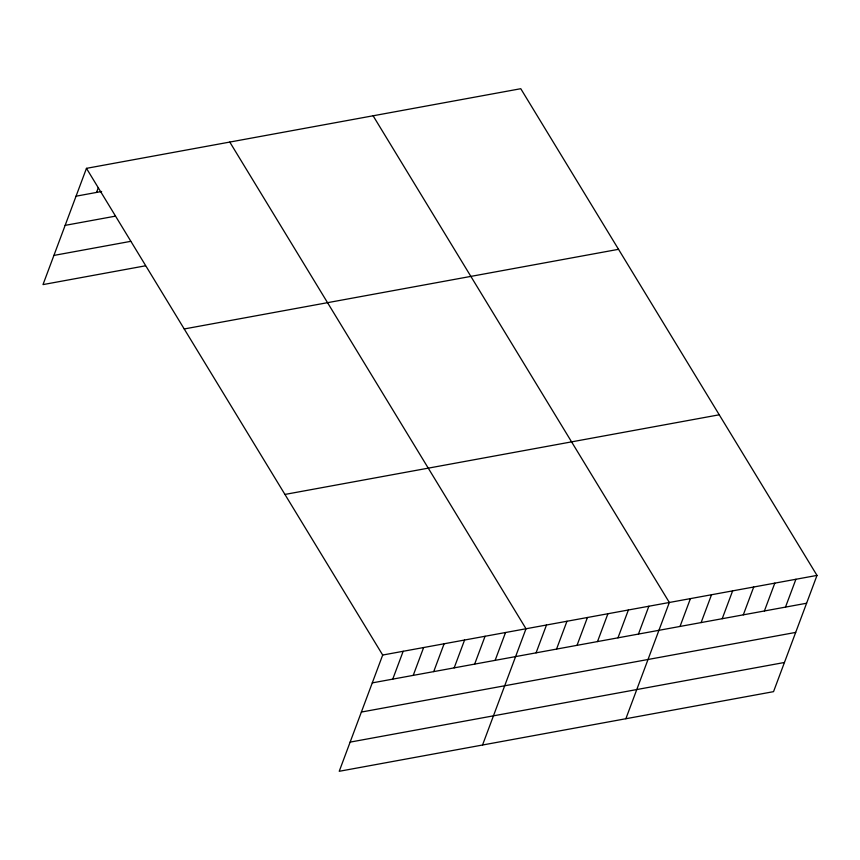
<?xml version="1.0" encoding="UTF-8"?>
<svg xmlns="http://www.w3.org/2000/svg" width="860" height="860" viewBox="0 0 860 860"><rect width="100%" height="100%" fill="white"/><g stroke="black" fill="none" stroke-linecap="round" stroke-linejoin="round"><path stroke-width="1.29" d="M86.462 168.345L382.689 655.04L339.227 771.291L773.538 691.655L817 575.404L520.773 88.709L86.462 168.345L43 284.596L145.372 265.826M96.535 192.436L98.341 187.588M392.751 679.12L403.168 651.289M413.23 675.369L423.636 647.537M433.709 671.617L444.115 643.774M454.177 667.865L464.583 640.023M474.656 664.103L485.062 636.271M495.134 660.351L505.54 632.519M482.546 745.007L526.008 628.757L229.792 142.072M536.081 652.847L546.487 625.005M556.549 649.085L566.966 621.253M577.028 645.333L587.434 617.501M597.507 641.582L607.913 613.739M617.975 637.83L628.38 609.987M638.453 634.067L648.859 606.236M625.865 718.734L669.338 602.484L373.111 115.788M680.024 626.446L690.429 598.614M701.115 622.575L711.521 594.744M722.207 618.716L732.623 590.874M743.309 614.846L753.715 587.004M764.4 610.976L774.806 583.134M785.492 607.106L795.909 579.264M76.056 196.188L101.652 191.49M65.145 225.363L115.057 216.215M53.911 255.42L130.688 241.348M184.223 328.961L618.534 249.314M284.94 494.435L719.25 414.789M382.689 655.04L817 575.404M372.283 682.883L806.594 603.236M361.372 712.058L795.683 632.412M350.138 742.115L784.449 662.479"/></g></svg>
